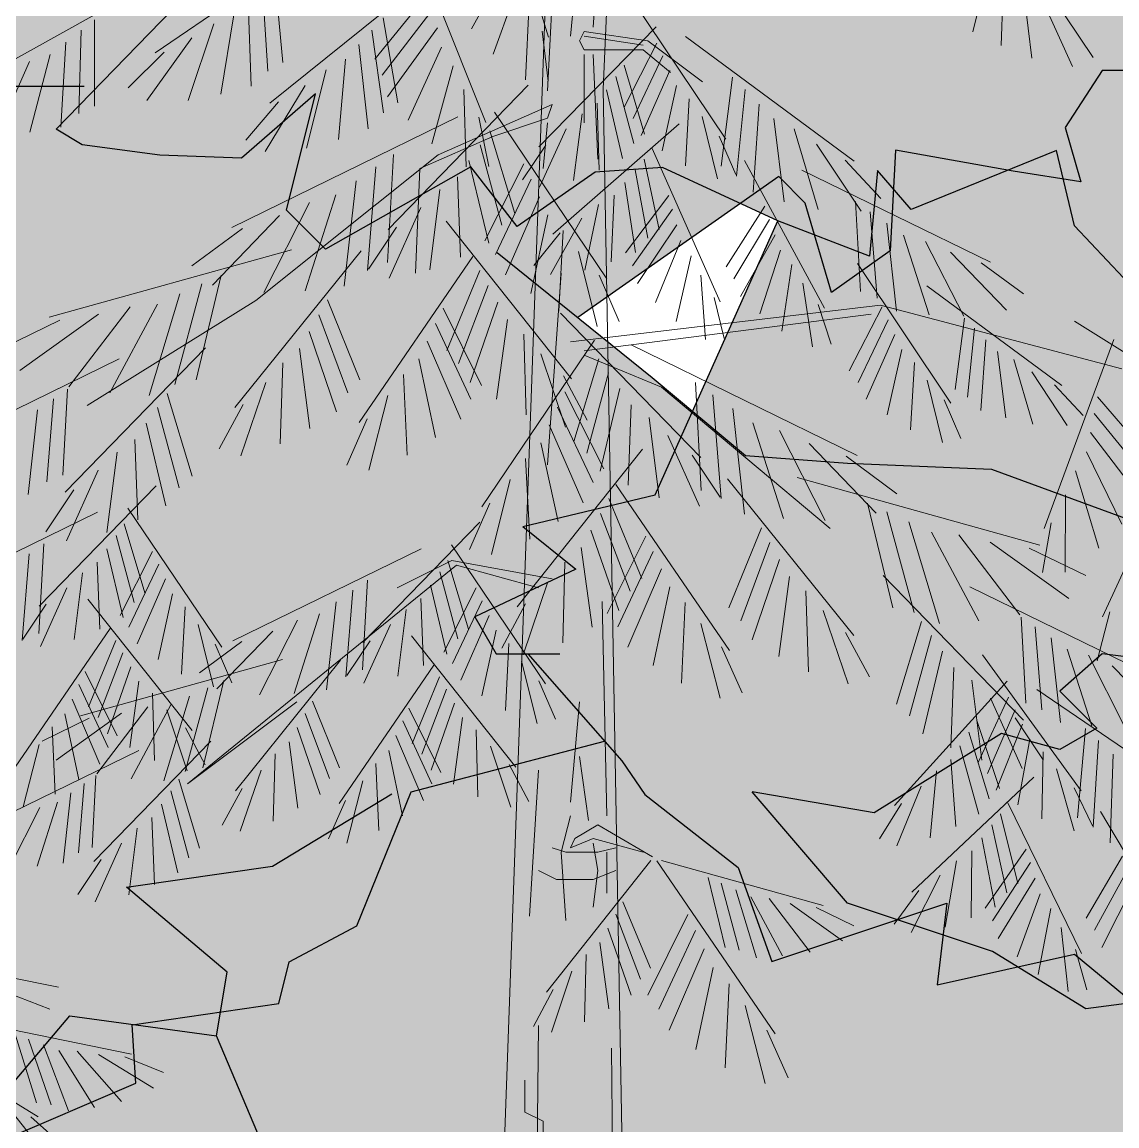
# Model space of a CAD drawing. Header units: millimetres. Extents: x 2403 to 72627, y 1744 to 50777.
# Drawn here: x 26409 to 29460, y 30513 to 33588 of the extents above; entities that cross this region are included whole.
import ezdxf

# ---------------------------------------------------------------- set-up
doc = ezdxf.new("R2010")
doc.units = ezdxf.units.MM
doc.layers.add('dwgmodels.com', color=250, linetype='Continuous')

# ---------------------------------------------------------------- blocks, each defined once
blk = doc.blocks.new('de7')
at = {"layer": 'dwgmodels.com', "linetype": 'Continuous', "lineweight": 0}
for p, q in [((-209.2, 39.8), (-24.2, 5194.2)), ((24.1, 3951.6), (-30.5, 2656.6)), ((-44.5, 2743.2), (-25.4, 3022.6)), ((-189.6, 2997.1), (-106.5, 2729.2)), ((-57.2, 2927.4), (-76.2, 2730.5)), ((-422.9, 2865.7), (-654.4, 2707.3)), ((-297.7, 2870.8), (-193.9, 2610.3)), ((512.2, 2851.8), (484.6, 2736.7)), ((-159.7, 2838.6), (-214.1, 2740.7)), ((528, 2829.3), (523.8, 2717.3)), ((-487.8, 2813.7), (-476.8, 2694)), ((-669.6, 2799), (-914.7, 2662.7)), ((-276.3, 2813.2), (-494.7, 2637.2)), ((-145.6, 2811.4), (-183.7, 2705.6)), ((552.8, 2811.4), (566.7, 2699.8)), ((-505.1, 2797.5), (-497.7, 2681.7)), ((-272.8, 2791.5), (-348.7, 2698.3)), ((579, 2786.3), (623.1, 2688.2)), ((-524.8, 2779), (-520.7, 2660.7)), ((-267.5, 2768.4), (-338.3, 2676.4)), ((-133.6, 2777.2), (-138.6, 2669.7)), ((-108, 2654.3), (-101.6, 2781.3)), ((10.4, 2781.2), (140.2, 2586.9)), ((-739.1, 2753.2), (-739.1, 2633)), ((-544.8, 2760.1), (-562.9, 2649.5)), ((-336.9, 2756.2), (-316.6, 2637.8)), ((613.1, 2759), (652.1, 2700.6)), ((-757.8, 2738.7), (-761, 2622.7)), ((-572.7, 2747.5), (-608.5, 2640.9)), ((-352.9, 2738.8), (-336.4, 2623.9)), ((-261.5, 2742), (-330.9, 2646.1)), ((43.3, 2743.3), (-120.2, 2576.3)), ((-115.6, 2737.4), (-107.2, 2667.8)), ((-57.2, 2736.8), (-63.5, 2724.1)), ((31.7, 2724.1), (-57.2, 2736.8)), ((-779.1, 2722.1), (-785.9, 2603.9)), ((-603.4, 2728.1), (-666.1, 2640.7)), ((-63.5, 2724.1), (-57.2, 2711.5)), ((-57.2, 2730.5), (25.4, 2717.8)), ((108, 2667), (31.7, 2724.1)), ((84.2, 2730.1), (319.2, 2556.5)), ((-642.2, 2708.1), (-692, 2658.7)), ((-371.1, 2718.8), (-357.8, 2601.2)), ((-255.5, 2715.2), (-302, 2613.3)), ((-57.2, 2711.5), (25.4, 2711.5)), ((44.4, 2720.8), (-1.3, 2631.7)), ((25.4, 2711.5), (63.5, 2679.7)), ((-829.7, 2695.1), (-875.2, 2592.3)), ((-800.7, 2705.1), (-829, 2596.7)), ((-389.5, 2698.4), (-399, 2586.7)), ((-57.2, 2705.1), (-57.2, 2609.8)), ((-44.5, 2705.1), (-38.1, 2559.1)), ((52.8, 2703), (11.1, 2615.7)), ((-416.4, 2683.6), (-443.8, 2574.6)), ((-239.3, 2689.2), (-269, 2580.7)), ((-1.3, 2690.2), (27.1, 2594.2)), ((62.3, 2682.5), (22.4, 2592.3)), ((-445.4, 2661.9), (-501.2, 2569.9)), ((-134.9, 2662.4), (-330.2, 2461.1)), ((-12.8, 2674.2), (12.1, 2580.8)), ((71.8, 2661.7), (51.6, 2570.6)), ((149.8, 2673.5), (133.8, 2549.3)), ((-224.6, 2656), (-221.3, 2548.5)), ((-30.5, 2656.6), (3.3, 766.5)), ((-25.9, 2655.9), (-3.4, 2559.9)), ((167.2, 2656), (155.1, 2535.7)), ((-482.6, 2638.9), (-528.4, 2585.8)), ((-260.4, 2565.4), (-101.6, 2635.3)), ((-101.6, 2635.3), (-108, 2616.2)), ((-39.1, 2637.2), (-36.1, 2543.9)), ((89.5, 2643.3), (84.2, 2549.7)), ((187, 2636), (178.3, 2513)), ((-233.1, 2618), (-548, 2464)), ((-203.6, 2617.7), (-189.8, 2548.9)), ((-108, 2616.2), (-184.2, 2590.8)), ((-182, 2624.7), (-25.2, 2392.3)), ((-59.9, 2622.4), (-72, 2529.4)), ((107.2, 2618.8), (128.6, 2531.8)), ((207.1, 2615.6), (221.8, 2499.8)), ((-188.2, 2598.5), (-153.5, 2483.4)), ((-81.9, 2601.6), (-119, 2520)), ((-108, 2609.8), (-114.3, 2546.3)), ((75.4, 2608.6), (-100.6, 2454.9)), ((235.6, 2601.4), (269, 2489.1)), ((-184.2, 2590.8), (-285.8, 2546.3)), ((131, 2591.3), (154.2, 2537.6)), ((-201.9, 2579.2), (-171.5, 2467.2)), ((-110.3, 2578.9), (-143, 2530.5)), ((37.6, 2574), (132.6, 2360.4)), ((266.8, 2580.1), (328.9, 2486.8)), ((-514.3, 2362.2), (-260.4, 2565.4)), ((-322.8, 2565.5), (-330.8, 2415.4)), ((-217.5, 2557.1), (-189.9, 2442)), ((-140.8, 2552.5), (-195.2, 2445.3)), ((26.8, 2559.2), (47.6, 2461.2)), ((166.3, 2557.1), (277.7, 2351.6)), ((306.5, 2557.8), (356.5, 2504.5)), ((-347.1, 2548.6), (-358.8, 2404)), ((-285.8, 2546.3), (-292.1, 2400.3)), ((14.1, 2544.1), (31.6, 2449)), ((246.2, 2543.7), (508.9, 2415.8)), ((-374.8, 2529.2), (-391.1, 2382.2)), ((-233.3, 2534.6), (-229.1, 2422.7)), ((-130.7, 2531.1), (-180.3, 2426.2)), ((-0.4, 2526.8), (14.6, 2429.3)), ((-402.9, 2509.5), (-445.4, 2376)), ((-258.2, 2516.8), (-272.1, 2405.2)), ((-119.2, 2506.6), (-166.6, 2398.1)), ((-15.1, 2509.2), (-19.3, 2416)), ((60.9, 2508.7), (0.8, 2428.6)), ((-439.7, 2498.9), (-503.4, 2373.6)), ((-284.4, 2491.7), (-328.5, 2393.6)), ((-36.9, 2496.1), (-56.2, 2404.4)), ((194.7, 2493.8), (141, 2409.3)), ((321, 2500), (327.9, 2375)), ((-481.2, 2480.5), (-574.6, 2383.8)), ((-107.6, 2481.7), (-131.5, 2372.2)), ((-60.4, 2477.1), (-103.8, 2398.6)), ((66.2, 2489.6), (10.2, 2410.7)), ((201.4, 2475.3), (151.7, 2392.3)), ((341.3, 2486), (351.3, 2365.5)), ((-532.8, 2462.8), (-603.3, 2410.7)), ((-318.4, 2464.3), (-357.4, 2406)), ((-249.1, 2472.7), (-74.5, 2253.2)), ((72, 2467.9), (17.4, 2385.8)), ((364.4, 2469.9), (378.2, 2347.4)), ((-90.6, 2456.7), (-127, 2410.9)), ((-86.3, 2459.7), (-92.2, 2347.4)), ((77.9, 2445.8), (42.5, 2359.4)), ((208.9, 2454), (160.8, 2367.9)), ((387.9, 2453.4), (423.4, 2342.3)), ((418.6, 2444.7), (471.8, 2340.3)), ((-464.7, 2433.1), (-802.4, 2339)), ((-367.5, 2431.6), (-543.4, 2213.2)), ((-64.9, 2430.4), (-38.8, 2326)), ((216.5, 2432.4), (187.9, 2343.6)), ((453.1, 2429.5), (531.1, 2349)), ((-211.9, 2423.7), (-370.3, 2192.2)), ((92.2, 2424.6), (71.1, 2333.3)), ((323.9, 2413.8), (453.7, 2219.5)), ((496.2, 2414.7), (555, 2371.4)), ((-202.4, 2403.9), (-248.2, 2292.7)), ((-108, 2133.6), (-88.9, 2400.3)), ((232.4, 2412.5), (218.4, 2319.8)), ((-589.5, 2385.6), (-627.3, 2245.5)), ((-562.5, 2397.7), (-597.6, 2251.7)), ((-190.6, 2383.3), (-231.9, 2274.8)), ((-36.2, 2397.5), (-8.1, 2333.2)), ((105.5, 2397.5), (111.8, 2308)), ((247.8, 2386.5), (261.1, 2297.8)), ((-620.2, 2371.6), (-663, 2229.9)), ((420.3, 2382.9), (608.2, 2244.1)), ((-689.5, 2353.6), (-774.9, 2241.9)), ((-749.3, 2216.2), (-514.3, 2362.2)), ((-651.4, 2357.2), (-717.5, 2233.7)), ((-414.6, 2363.1), (-369.5, 2251.7)), ((-177.2, 2359.8), (-216, 2248)), ((355.6, 2355.8), (-76.2, 2305)), ((124.3, 2366.3), (138, 2309.5)), ((268.9, 2356.8), (287.1, 2301.3)), ((357.9, 2353.5), (312.3, 2264.3)), ((692.1, 2267), (355.6, 2355.8)), ((-733.6, 2343.1), (-843.1, 2264.9)), ((-426.5, 2342.6), (-386, 2233.9)), ((-253.6, 2351.7), (-199.9, 2244.1)), ((-89.9, 2344.9), (105.4, 2143.6)), ((-57.2, 2292.4), (342.9, 2343.1)), ((472.7, 2337.7), (459.9, 2238.3)), ((-787.6, 2335), (-866.5, 2296.6)), ((-263.9, 2330.3), (-214.9, 2225.1)), ((-163.7, 2335.9), (-179, 2224.9)), ((366.3, 2335.6), (324.6, 2248.3)), ((486.7, 2323.7), (477, 2227.5)), ((626.2, 2333.4), (863.9, 2184.5)), ((-440, 2319.2), (-402, 2207.1)), ((-42.7, 2307.2), (-199.6, 2074.8)), ((-140.8, 2315.6), (-137.9, 2203.2)), ((375.8, 2315.1), (335.9, 2224.9)), ((502.5, 2307.6), (495.5, 2209.3)), ((681, 2308.1), (584, 2045)), ((-584.5, 2296.6), (-779.8, 2095.4)), ((-453.7, 2295.4), (-439.2, 2184.2)), ((-275.5, 2305.9), (-228.8, 2197.2)), ((8.3, 2300.5), (323.2, 2146.5)), ((385.3, 2294.3), (365.1, 2203.2)), ((518.6, 2291.3), (530.3, 2198.7)), ((-704.9, 2281), (-956.8, 2157.8)), ((-287.2, 2281.1), (-264.1, 2171.4)), ((-117.2, 2288.1), (-82.9, 2186.1)), ((-36.6, 2281), (-71.3, 2165.9)), ((50.8, 2241.5), (-57.2, 2286)), ((403, 2275.9), (397.7, 2182.4)), ((541.4, 2280), (568.1, 2190.1)), ((-476.8, 2275.3), (-480.4, 2162.8)), ((-22.9, 2261.7), (-53.2, 2149.7)), ((566.4, 2262.9), (616, 2188.3)), ((-500.6, 2247.9), (-535.4, 2146.1)), ((-308.7, 2259.2), (-303.5, 2146.9)), ((-86, 2257.5), (-52.9, 2195.6)), ((98, 2248), (106, 2097.9)), ((420.7, 2251.4), (442.1, 2164.4)), ((598.1, 2245.1), (638.1, 2202.4)), ((-776.7, 2239), (-783.1, 2118.9)), ((-637.7, 2232.7), (-603.1, 2117.6)), ((-330.3, 2230.1), (-357.1, 2125.9)), ((-84, 2235), (-29.6, 2127.8)), ((-7.3, 2239.6), (-34.8, 2124.5)), ((285.8, 2044.7), (50.8, 2241.5)), ((122.3, 2231.1), (134, 2086.5)), ((-796.1, 2225.5), (-805.5, 2109.8)), ((-532, 2217.5), (-565.4, 2155.8)), ((8.5, 2217.1), (4.3, 2105.2)), ((444.5, 2223.9), (467.7, 2170.2)), ((658.2, 2228.1), (736.5, 2136.9)), ((-818.3, 2210), (-831.3, 2092.3)), ((-651.5, 2213.4), (-621.1, 2101.4)), ((-94.1, 2213.6), (-44.5, 2108.7)), ((33.4, 2199.3), (47.3, 2087.7)), ((150, 2211.7), (166.3, 2064.7)), ((653.5, 2204.9), (726.6, 2114.8)), ((-667.1, 2191.4), (-639.5, 2076.3)), ((-359.2, 2197.3), (-387.7, 2133.2)), ((-105.6, 2189.1), (-58.2, 2080.6)), ((178.1, 2192), (220.6, 2058.5)), ((-682.9, 2168.9), (-678.7, 2056.9)), ((59.6, 2174.2), (103.7, 2076.1)), ((214.9, 2181.4), (278.6, 2056.1)), ((648.1, 2178.4), (720, 2084.4)), ((782.3, 2176.4), (665.1, 1921.6)), ((24.3, 2155.2), (-150.2, 1935.7)), ((-117.2, 2164.2), (-93.3, 2054.7)), ((256.4, 2163), (349.8, 2066.3)), ((-707.7, 2151), (-721.7, 2039.4)), ((-138.5, 2142.2), (-132.6, 2029.9)), ((93.6, 2146.8), (132.6, 2088.5)), ((308, 2145.3), (378.6, 2093.2)), ((642.8, 2151.4), (692, 2050.8)), ((-733.9, 2125.9), (-778.1, 2027.8)), ((627.3, 2125), (659.8, 2017.3)), ((-159.9, 2112.9), (-186, 2008.5)), ((142.7, 2114.1), (318.6, 1895.7)), ((239.9, 2115.6), (577.6, 2021.5)), ((-653.2, 2104.4), (-816, 1936.7)), ((-768, 2098.6), (-807, 2040.2)), ((-12.8, 2106.2), (145.5, 1874.7)), ((613.6, 2091.5), (613, 1983.9)), ((-188.6, 2080), (-216.7, 2015.7)), ((-22.4, 2086.4), (23.4, 1975.2)), ((337.7, 2080.2), (372.8, 1934.2)), ((-735.1, 2067.4), (-997.5, 1939.1)), ((-692.5, 2073), (-561.8, 1879.3)), ((-34.2, 2065.8), (7.1, 1957.3)), ((364.7, 2068.1), (402.5, 1928)), ((-697.6, 2051.1), (-668.8, 1955.2)), ((-202.4, 2053.6), (-365.1, 1885.9)), ((189.9, 2045.6), (144.7, 1934.2)), ((395.4, 2054.1), (438.2, 1912.4)), ((593.5, 2052.7), (581.5, 1983.5)), ((-709.1, 2035), (-683.8, 1941.7)), ((-47.5, 2042.3), (-8.8, 1930.5)), ((28.8, 2034.2), (-24.9, 1926.6)), ((426.7, 2039.7), (492.7, 1916.2)), ((464.7, 2036.1), (550.1, 1924.4)), ((-809.8, 2023.6), (-816.5, 1898.6)), ((-722.1, 2016.6), (-699.1, 1920.7)), ((-284.2, 2016.6), (-546.6, 1888.3)), ((-241.7, 2022.2), (-110.9, 1828.5)), ((-61.1, 2018.4), (-45.8, 1907.4)), ((201.8, 2025.1), (161.2, 1916.4)), ((508.8, 2025.6), (618.3, 1947.4)), ((562.8, 2017.5), (641.7, 1979.1)), ((-830.1, 2009.5), (-839.8, 1889)), ((-658.2, 2012.8), (-703.5, 1923.4)), ((-317.5, 1962.1), (-241.3, 2000.2)), ((-246.8, 2000.3), (-217.9, 1904.4)), ((-241.3, 2000.2), (-101.6, 1974.9)), ((39.1, 2012.8), (-9.9, 1907.6)), ((215.3, 2001.7), (177.2, 1889.6)), ((-735.2, 1997.9), (-731.7, 1904.6)), ((-649.7, 1994.9), (-691.1, 1907.5)), ((-235, 1993.9), (-609.6, 1689.1)), ((-258.2, 1984.2), (-232.9, 1890.9)), ((-120.7, 1962.1), (-235, 1993.9)), ((-84, 1998.1), (-86.9, 1885.7)), ((50.7, 1988.4), (4, 1879.7)), ((-755.9, 1983), (-767.6, 1890)), ((-640.2, 1974.5), (-679.7, 1884.2)), ((-359, 1972.8), (-365.6, 1847.8)), ((-107.6, 1970.6), (-141.8, 1868.6)), ((228.9, 1977.9), (214.4, 1866.7)), ((359.7, 1979.1), (555, 1777.9)), ((-777.8, 1962.1), (-814.5, 1880.3)), ((-630.5, 1953.8), (-650.4, 1862.5)), ((-379.2, 1958.7), (-389, 1838.2)), ((-271.2, 1965.8), (-248.2, 1869.9)), ((-207.3, 1962), (-252.6, 1872.6)), ((62.5, 1963.6), (39.3, 1853.9)), ((252, 1957.8), (255.6, 1845.3)), ((480.1, 1963.5), (732.1, 1840.3)), ((-806.2, 1939.3), (-838.7, 1890.7)), ((-748.4, 1946.3), (-602.9, 1763.3)), ((-402.3, 1942.6), (-415.9, 1820)), ((-284.4, 1947.1), (-280.9, 1853.8)), ((-198.9, 1944.1), (-240.2, 1856.7)), ((-138.8, 1940), (-171.9, 1878.1)), ((-31.8, 1943.1), (-25.4, 1644.6)), ((83.9, 1941.7), (78.7, 1829.4)), ((-612.7, 1935.5), (-617.7, 1841.9)), ((-425.7, 1926.1), (-461.1, 1814.9)), ((-305.1, 1932.2), (-316.7, 1839.2)), ((-189.3, 1923.7), (-228.8, 1833.4)), ((275.8, 1930.4), (310.6, 1828.6)), ((675.2, 1928.6), (657.8, 1860.6)), ((-594.9, 1911), (-573.1, 1824.1)), ((-456.4, 1917.3), (-509.4, 1812.9)), ((-326.9, 1911.3), (-363.7, 1829.5)), ((105.5, 1912.6), (132.3, 1808.4)), ((413, 1915.2), (378.3, 1800.1)), ((551.9, 1921.5), (558.3, 1801.4)), ((571.3, 1908), (580.7, 1792.3)), ((-717.4, 1905.4), (-849.4, 1712.5)), ((-490.9, 1902), (-568.8, 1821.4)), ((-297.5, 1895.5), (-152.1, 1712.5)), ((-179.7, 1903), (-199.5, 1811.7)), ((307.2, 1900), (340.6, 1838.3)), ((426.7, 1895.9), (396.3, 1783.9)), ((593.5, 1892.5), (606.5, 1774.8)), ((-709.5, 1888.9), (-747.6, 1796.3)), ((-534, 1887.2), (-592.7, 1843.8)), ((-571, 1883.6), (-547.6, 1830)), ((-355.3, 1888.5), (-387.8, 1839.9)), ((-161.9, 1884.7), (-166.8, 1791.1)), ((134.4, 1879.8), (162.9, 1815.7)), ((616, 1876.7), (650, 1769.9)), ((-477.2, 1862.5), (-758.6, 1784.1)), ((-699.6, 1871.8), (-734, 1781.4)), ((-396.2, 1861.3), (-542.8, 1679.3)), ((442.3, 1873.9), (414.7, 1758.8)), ((498, 1868.7), (635.1, 1679.4)), ((645.4, 1868.2), (696.3, 1768)), ((-752.1, 1845.4), (-707.4, 1755.8)), ((-688.5, 1852.2), (-720.8, 1759)), ((-266.6, 1854.6), (-398.5, 1661.7)), ((-144.1, 1860.2), (-122.3, 1773.3)), ((458.1, 1851.4), (453.9, 1739.4)), ((678.6, 1853.5), (753.3, 1776.1)), ((-677.3, 1832.3), (-689.9, 1739.7)), ((-558.7, 1833), (-588, 1711.3)), ((-258.6, 1838.1), (-296.8, 1745.5)), ((-120.1, 1832.8), (-96.7, 1779.2)), ((532.4, 1832.1), (375.3, 1659)), ((482.9, 1833.5), (496.9, 1721.9)), ((-760.7, 1827.6), (-719.9, 1739.9)), ((-658.1, 1815.4), (-655.7, 1721.7)), ((-581.2, 1822.9), (-612.7, 1706.2)), ((-248.8, 1821), (-283.2, 1730.6)), ((573.7, 1820.4), (815.1, 1655.8)), ((-770.4, 1807.3), (-731.5, 1716.7)), ((-632.8, 1799.3), (-687.9, 1696.3)), ((-606.8, 1811.2), (-642.5, 1693.2)), ((-609.6, 1689.1), (-457.2, 1803.4)), ((-435.5, 1804.2), (-397.9, 1711.3)), ((-237.7, 1801.4), (-270, 1708.2)), ((-63.5, 1803.4), (-76.2, 1663.7)), ((534.3, 1809.7), (492, 1718.9)), ((509.2, 1808.4), (553.3, 1710.3)), ((-701.3, 1787.4), (-792.5, 1722.3)), ((-780.2, 1786.6), (-760.9, 1695.2)), ((-664.6, 1796.2), (-735.7, 1703.2)), ((-638.4, 1792.4), (-609.9, 1707.4)), ((-445.4, 1787.1), (-411.6, 1696.5)), ((-301.3, 1794.6), (-256.6, 1705)), ((543.4, 1792.1), (505, 1703.4)), ((-746.3, 1780.7), (-812, 1748.7)), ((-798.1, 1768.4), (-793.7, 1674.8)), ((-309.8, 1776.8), (-269.1, 1689.1)), ((-226.4, 1781.5), (-239.1, 1688.9)), ((489.8, 1777.4), (521.8, 1682.5)), ((553.6, 1772.1), (517.1, 1680.4)), ((543.2, 1781.1), (582.2, 1722.7)), ((-612.5, 1767), (-584.9, 1715.4)), ((-456.7, 1767.6), (-424.9, 1674.2)), ((-319.5, 1756.5), (-280.6, 1665.9)), ((-207.3, 1764.6), (-204.9, 1670.9)), ((478.9, 1760.9), (507.3, 1668.5)), ((641.4, 1766.4), (630.1, 1641.7)), ((-816, 1744.1), (-838.4, 1657.3)), ((-577, 1748.8), (-739.8, 1581.1)), ((-468, 1747.7), (-455.9, 1655.1)), ((-187.6, 1741.6), (-159.1, 1656.6)), ((466.5, 1742.1), (492.6, 1647)), ((563.9, 1751.6), (547.1, 1659.8)), ((659.5, 1749.5), (651.9, 1628.9)), ((-677.4, 1735.8), (-887.3, 1633.1)), ((-487.3, 1730.9), (-490.3, 1637.3)), ((-329.3, 1735.8), (-310, 1644.4)), ((-50.8, 1638.3), (-63.5, 1727.2)), ((454, 1722.9), (460.6, 1629.8)), ((582.3, 1733.9), (580.5, 1640.2)), ((680, 1730.3), (675.9, 1607)), ((-507.1, 1708.1), (-536.2, 1623.3)), ((-347.2, 1717.6), (-342.9, 1624)), ((-161.6, 1716.2), (-134.1, 1664.6)), ((-120.7, 1708.1), (-133.3, 1505)), ((433.8, 1707.4), (425.2, 1614)), ((600.9, 1710.1), (625.6, 1623.9)), ((-737.2, 1700.7), (-742.5, 1600.7)), ((-621.4, 1695.5), (-592.6, 1599.6)), ((-365.2, 1693.3), (-387.5, 1606.5)), ((569.6, 1698.6), (399.4, 1538.4)), ((-771.9, 1676.5), (-782.7, 1578.5)), ((-753.4, 1689.4), (-761.2, 1593.1)), ((-632.9, 1679.4), (-607.6, 1586.1)), ((-533.3, 1682.8), (-561.1, 1631.4)), ((412.6, 1685.8), (378.6, 1602.8)), ((625.8, 1683.5), (650.9, 1630.7)), ((-790.6, 1663.4), (-818.9, 1574.4)), ((-645.9, 1661), (-622.9, 1565.1)), ((-389.3, 1666), (-413, 1612.6)), ((385, 1662), (354.2, 1612.4)), ((533.1, 1662.6), (636, 1452.8)), ((-815.1, 1656.4), (-857.6, 1572.8)), ((522.8, 1647.5), (547.3, 1550.3)), ((662.3, 1650.7), (781.3, 1449.5)), ((-659, 1642.3), (-655.5, 1549)), ((-76.2, 1644.6), (-88.9, 1593.8)), ((-38.1, 1631.9), (-69.9, 1612.9)), ((38.1, 1587.5), (-38.1, 1631.9)), ((510.7, 1631.9), (531.7, 1537.5)), ((-679.7, 1627.4), (-691.4, 1534.4)), ((-701.6, 1606.5), (-738.3, 1524.7)), ((-82.6, 1593.8), (-101.6, 1600.2)), ((-69.9, 1612.9), (-76.2, 1600.2)), ((-76.2, 1600.2), (-44.5, 1612.9)), ((-44.5, 1612.9), (25.4, 1593.8)), ((-44.5, 1606.5), (-38.1, 1568.4)), ((-12.7, 1600.2), (-38.1, 1593.8)), ((496.8, 1614.1), (515.5, 1517.3)), ((-730, 1583.7), (-762.5, 1535.1)), ((-88.9, 1593.8), (-82.6, 1498.6)), ((-38.1, 1593.8), (-82.6, 1593.8)), ((-25.4, 1593.8), (-25.4, 1536.7)), ((482.8, 1596), (482.1, 1502.6)), ((558.8, 1598.3), (501.7, 1516)), ((693, 1588.5), (642.5, 1502)), ((-95.3, 1555.7), (-120.7, 1568.4)), ((35.9, 1582.2), (-109.5, 1399.2)), ((-12.7, 1568.4), (-44.5, 1555.7)), ((-38.1, 1568.4), (-44.5, 1517.6)), ((44.1, 1582), (209, 1340.9)), ((50.8, 1582.4), (275.9, 1519.6)), ((461.5, 1582), (445.7, 1489.6)), ((564.8, 1579.5), (511.8, 1498.5)), ((700.4, 1570.2), (654, 1485.4)), ((-44.5, 1555.7), (-95.3, 1555.7)), ((115.9, 1558.8), (139.4, 1461.4)), ((438.7, 1562.1), (398.3, 1482.1)), ((571.4, 1557.9), (519.9, 1473.8)), ((133.9, 1550.7), (159.1, 1457.3)), ((154.4, 1541.3), (183, 1446.9)), ((409.4, 1540.6), (374.7, 1493.5)), ((708.7, 1549.3), (664, 1461.4)), ((-3, 1524.8), (35.2, 1432.2)), ((175.3, 1531.8), (219.3, 1449.5)), ((200.6, 1529.4), (257.6, 1454.9)), ((230, 1522.3), (303, 1470.3)), ((578.2, 1536), (546, 1448.4)), ((-12.8, 1507.7), (21.6, 1417.3)), ((87.5, 1507), (31.6, 1395)), ((266.1, 1517), (318.6, 1491.4)), ((593.2, 1515.5), (575.5, 1423.4)), ((-23.9, 1488.1), (8.4, 1394.9)), ((98.2, 1484.8), (47.2, 1375.2)), ((607.6, 1488.9), (617.2, 1399.7)), ((-35.2, 1468.1), (-22.5, 1375.6)), ((-54.3, 1451.3), (-56.7, 1357.6)), ((110.3, 1459.3), (61.6, 1346.1)), ((627.5, 1458.4), (643.4, 1402.1)), ((122.5, 1433.5), (98.4, 1319.3)), ((-74, 1428.3), (-102.5, 1343.3)), ((1887.8, 1415.7), (1992.4, 1375.3)), ((1933.1, 1420.4), (2004.7, 1405.8)), ((-100, 1402.8), (-127.5, 1351.3)), ((144.9, 1410.7), (139.5, 1293.7)), ((167.3, 1380.3), (195.3, 1271.8)), ((1877.5, 1359.7), (2106.4, 1312.5)), ((-120.7, 1352.5), (-127, 673.1)), ((197.5, 1346.2), (227.2, 1279.5)), ((1777.1, 1347.3), (1976.4, 1225.4)), ((1944.2, 1340.6), (1974.2, 1245.1)), ((1962.7, 1333.7), (1994.2, 1242.3)), ((1983.8, 1325.8), (2018.7, 1233.6)), ((-19.1, 1320.8), (-12.7, 762)), ((2005.2, 1317.7), (2054.7, 1238.6)), ((2030.7, 1317), (2092.6, 1246.7)), ((2060.5, 1312), (2136.9, 1265.1)), ((2096.8, 1309.1), (2151, 1287.2)), ((-139.7, 1276.3), (-139.7, 1231.9)), ((-139.7, 1231.9), (-114.3, 1219.2)), ((1933.1, 1240.5), (1989, 1170.5)), ((-114.3, 1219.2), (-114.3, 1104.9)), ((1966.3, 1225.5), (2009.8, 1186.5))]:
    blk.add_line(p, q, dxfattribs=at)
blk = doc.blocks.new('Pine 1 Elev_130')
h = blk.add_hatch(color=256)
h.dxf.hatch_style = 1
h.set_gradient(color1=(0, 127, 31), one_color=1, tint=1, name='SPHERICAL')
h.paths.add_polyline_path([(450.3, 2550.3), (391.1, 2573.1), (383.9, 2687.4), (320.7, 2644), (185.2, 2686.8), (128.6, 2653.1), (100.4, 2681.4), (89.2, 2473.5), (-53.3, 2274.3), (-33.6, 3012.8), (109.7, 2930), (69.8, 2822.7), (123.4, 2785.8), (100.4, 2681.4), (128.6, 2653.1), (185.2, 2686.8), (320.7, 2644), (383.9, 2687.4), (391.1, 2573.1), (450.3, 2550.3), (543.8, 2626.3), (667.9, 2583.5), (707.6, 2629.6), (837.3, 2540.6), (862.9, 2616.8), (939.1, 2596.8), (984.5, 2644.6), (1035.2, 2597.9), (1071.6, 2508.8), (1216.2, 2502.4), (1173.7, 2621.4), (1233.5, 2589.1), (1193, 2681.6), (1306.4, 2618.2), (1405.7, 2736.5), (1307, 2796.1), (1230.7, 2776.6), (1177, 2776.8), (1143.4, 2853.2), (1105.3, 2871.7), (1062.2, 2870.6), (1025.2, 3003.3), (1118.4, 2991.7), (1192, 3050.8), (1166.7, 3096), (1059.4, 3099.2), (980.4, 3127.7), (875.9, 3128), (672.7, 3188), (613.5, 3224.9), (511.8, 3236.6), (472.4, 3281.9), (424.7, 3355.5), (399.6, 3468.6), (520.9, 3408.9), (591.3, 3340.8), (631, 3405.7), (738.2, 3337.5), (870.8, 3299), (933.2, 3368), (1045.9, 3297), (1122.4, 3367.4), (1238.3, 3375.5), (1244.3, 3480), (1388.5, 3538.8), (1309.7, 3612.5), (1256.1, 3643.8), (1114.8, 3616), (1146.1, 3692.1), (1123.6, 3726.1), (925.8, 3718.3), (736.7, 3766.9), (559, 3852.2), (376.1, 4076), (181.7, 4270.9), (71.9, 4294), (-211.3, 4583), (-418, 4389.3), (-598.5, 4288.2), (-627.4, 4236.2), (-818.1, 4195.8), (-968.4, 4224.7), (-1043.5, 4236.2), (-1130.2, 4166.9), (-1159.1, 4103.3), (-1037.8, 4190), (-985.7, 4161.1), (-1014.6, 4097.5), (-945.3, 4138), (-893.3, 4109.1), (-760.4, 4103.3), (-748.8, 4010.8), (-673.7, 4010.8), (-679.4, 3941.5), (-604.1, 3866.1), (-712.3, 3797), (-1034.5, 3758.5), (-1268.9, 3764.9), (-1435.5, 3782.4), (-1514.7, 3762.9), (-1466.8, 3726), (-1387.8, 3683.4), (-1393.6, 3635.4), (-1429.7, 3558.9), (-1352.9, 3568.9), (-1309, 3618.2), (-1286.3, 3629.4), (-1272.4, 3550.2), (-1233, 3527.5), (-1108.5, 3589.3), (-1094.5, 3535.5), (-1162.7, 3434.1), (-1145.8, 3394.5), (-1038.2, 3470.4), (-947.8, 3472.9), (-891.4, 3447.3), (-919.9, 3365.5), (-894.7, 3320.2), (-722.1, 3352.1), (-640.2, 3395.7), (-580.9, 3392.6), (-422.7, 3392.1), (-366, 3442.8), (-320.9, 3408.7), (-291.7, 3413.1), (-314.4, 3254.8), (-423.6, 3104), (-672.5, 3008.7), (-878.7, 3003.8), (-893, 2950.1), (-1076.9, 2871.6), (-1204, 2880.5), (-1239.4, 2846.7), (-1393.5, 2813.3), (-1447.2, 2782.4), (-1289.2, 2733.9), (-1346, 2652.2), (-1258.4, 2661.8), (-1224.5, 2637.6), (-1118.7, 2652.7), (-1103.2, 2593.5), (-1029.9, 2552.3), (-991.3, 2435.1), (-1231, 2380.6), (-1445.8, 2358.7), (-1660.3, 2398.9), (-1683, 2376.4), (-1612.7, 2277.3), (-1498.5, 2212), (-1367.1, 2234.2), (-1361.6, 2200.2), (-1523.1, 2034.1), (-1494.9, 2017.1), (-1410.2, 2005.5), (-1321.2, 2002.4), (-1240.5, 2072.7), (-1272, 1945.7), (-1229.7, 1903.2), (-1071.3, 1993.1), (-1020.6, 1928), (-935.7, 1987), (-862.2, 1992.4), (-736.5, 1934.2), (-870.2, 1635.5), (-1014.6, 1600.9), (-956.8, 1554.6), (-1066.7, 1502.6), (-1043.5, 1462.2), (-1008.9, 1462.2), (-906.7, 1345.7), (-881.4, 1308.9), (-779.9, 1229.4), (-743, 1127), (-552.3, 1190.5), (-562.8, 1101.6), (-413, 1135), (-326.9, 1063.4), (-202.8, 1077.9), (-222.9, 959.4), (-40.9, 896.5), (66.7, 973.9), (106.2, 958.2), (154.4, 1011.7), (227.8, 997.4), (287.3, 1067.8), (447.5, 1046.1), (507.1, 904.7), (399.5, 813.2), (499.5, 682), (579.9, 688.3), (614, 770.1), (822.8, 684.7), (884.8, 632.3), (955.7, 722.4), (1133.8, 771.3), (1424.2, 728.2), (1470.1, 795.6), (1382.7, 860.9), (1594.6, 874.3), (1512.8, 900), (1710.6, 933.3), (1586.4, 959.1), (1578, 984.5), (1747.8, 1077.2), (1714, 1111.2), (1612.3, 1103.1), (1394.7, 1075.5), (1293.2, 1138), (1135.2, 1190.5), (1031.2, 1311.9), (1164.1, 1288.8), (1302.8, 1375.5), (1366.4, 1358.1), (1406.9, 1381.3), (1366.4, 1421.7), (1412.7, 1462.2), (1505.1, 1450.6), (1516.7, 1485.3), (1487.8, 1537.3), (1580.2, 1577.7), (1614, 1637), (1568.7, 1658.7), (1455.7, 1603.6), (1292.1, 1663.4), (1135.2, 1670.2), (1023.8, 1678.4), (922.3, 1763.5), (841, 1828.9), (1060.1, 1982.3), (1089, 1953.4), (1117.5, 1856.1), (1181.5, 1901.4), (1187.3, 2011.2), (1315.7, 1988.2), (1389.5, 1976.5), (1372.4, 2036), (1412.7, 2097.9), (1557.1, 2097.9), (1701.6, 2178.8), (1747.8, 2282.8), (1713.2, 2317.5), (1661.2, 2265.5), (1516.7, 2201.9), (1435.8, 2253.9), (1516.7, 2323.3), (1366.4, 2265.5), (1127.5, 2305.2), (1141.7, 2344.7), (1150.4, 2398.3), (961.1, 2407.4), (856.8, 2475.6), (752.3, 2459), (536.5, 2620.4)])
h = blk.add_hatch(color=256)
h.dxf.hatch_style = 1
h.set_gradient(color1=(0, 127, 31), one_color=1, tint=1, name='SPHERICAL')
h.paths.add_polyline_path([(-979.4, 706.1), (-960.1, 560.5), (-912.1, 543.4), (-841.3, 682), (-654.7, 647.1), (-621, 576.4), (-685.2, 520.1), (-525.6, 378.3), (-511.2, 488.5), (-390.5, 543.3), (-227, 569.5), (-205.5, 497), (-136.2, 682), (83.4, 670.4), (141.2, 508.6), (313.5, 420.8), (322.2, 502.7), (390.2, 559), (615.7, 411.4), (592, 497), (669.5, 439.4), (720.4, 473.2), (767.7, 241.4), (810, 229.9), (852.7, 331.5), (866.7, 277.8), (976.7, 229.4), (1095.3, 223.4), (1089, 358.3), (1180.1, 240.1), (1301.4, 183.2), (1281.8, 234.1), (1318.8, 307.4), (1445.8, 270.3), (1499.3, 323.6), (1423.5, 377.7), (1446.2, 394.6), (1601.7, 442.1), (1553.7, 453.5), (1638.7, 543.7), (1747.8, 618.4), (1576.7, 591.9), (1517.6, 648.6), (1387.4, 561.4), (1203.7, 547.9), (1158.7, 601.7), (1020.3, 599.3), (946.8, 579.8), (822.8, 684.7), (614, 770.1), (579.9, 688.3), (499.5, 682), (399.5, 813.2), (507.1, 904.7), (447.5, 1046.1), (287.3, 1067.8), (227.8, 997.4), (154.4, 1011.7), (106.2, 958.2), (66.7, 973.9), (-40.9, 896.5), (-222.9, 959.4), (-202.8, 1077.9), (-326.9, 1063.4), (-413, 1135), (-562.8, 1101.6), (-552.3, 1190.5), (-743, 1127), (-779.9, 1229.4), (-881.4, 1308.9), (-906.7, 1345.7), (-925.6, 1367.2), (-1136, 1311.9), (-1195.4, 1165.8), (-1269, 1126.5), (-1280.4, 1081.3), (-1440.1, 1057.8), (-1436.1, 994.3), (-1639.7, 907.4), (-1690.9, 819.9), (-1815.3, 783.6), (-1887.3, 734), (-1792.8, 749.7), (-1680.2, 633.5), (-1462.5, 694.9), (-1523.2, 629.9), (-1378.7, 606.8), (-1352.9, 505.3), (-1214.2, 603.7), (-1159.1, 572.2)])
for p, q in [((1164.1, 1288.8), (1031.2, 1311.9)), ((507.1, 904.7), (447.5, 1046.1))]:
    blk.add_line(p, q)
at = {"layer": 'dwgmodels.com', "linetype": 'Continuous'}
for p, q in [((-1523.1, 2034.1), (-1361.6, 2200.2)), ((1412.7, 2097.9), (1372.4, 2036)), ((1557.1, 2097.9), (1412.7, 2097.9)), ((-1240.5, 2072.7), (-1321.2, 2002.4)), ((-1272, 1945.7), (-1240.5, 2072.7)), ((303, 2080.5), (193.2, 2080.5)), ((-1494.9, 2017.1), (-1523.1, 2034.1)), ((1372.4, 2036), (1389.5, 1976.5)), ((-1410.2, 2005.5), (-1494.9, 2017.1)), ((-432.8, 2010.8), (-591.2, 1946.3)), ((-413.3, 1928.8), (-432.8, 2010.8)), ((1187.3, 2011.2), (1181.5, 1901.4)), ((1315.7, 1988.2), (1187.3, 2011.2)), ((-1321.2, 2002.4), (-1410.2, 2005.5)), ((-1071.3, 1993.1), (-1229.7, 1903.2)), ((-1020.6, 1928), (-1071.3, 1993.1)), ((-935.7, 1987), (-1020.6, 1928)), ((-862.2, 1992.4), (-935.7, 1987)), ((-736.5, 1934.2), (-862.2, 1992.4)), ((-627.8, 1988.8), (-636.6, 1895.6)), ((-591.2, 1946.3), (-627.8, 1988.8)), ((1389.5, 1976.5), (1315.7, 1988.2)), ((1060.1, 1982.3), (841, 1828.9)), ((1089, 1953.4), (1060.1, 1982.3)), ((1117.5, 1856.1), (1089, 1953.4)), ((-1229.7, 1903.2), (-1272, 1945.7)), ((-870.2, 1635.5), (-736.5, 1934.2)), ((-636.6, 1895.6), (-736.5, 1934.2)), ((-359.8, 1872.1), (-413.3, 1928.8)), ((1181.5, 1901.4), (1117.5, 1856.1)), ((753.3, 1899.6), (922.3, 1763.5)), ((922.3, 1763.5), (1023.8, 1678.4)), ((1023.8, 1678.4), (1135.2, 1670.2)), ((1135.2, 1670.2), (1292.1, 1663.4)), ((1292.1, 1663.4), (1455.7, 1603.6)), ((-1014.6, 1600.9), (-870.2, 1635.5)), ((-1014.6, 1600.9), (-956.8, 1554.6)), ((-956.8, 1554.6), (-1066.7, 1502.6)), ((-1066.7, 1502.6), (-1043.5, 1462.2)), ((-1043.5, 1462.2), (-974.2, 1462.2)), ((-1008.9, 1462.2), (-906.7, 1345.7)), ((1412.7, 1462.2), (1366.4, 1421.7)), ((1505.1, 1450.6), (1412.7, 1462.2)), ((1366.4, 1421.7), (1406.9, 1381.3)), ((1302.8, 1375.5), (1164.1, 1288.8)), ((1366.4, 1358.1), (1302.8, 1375.5)), ((1406.9, 1381.3), (1366.4, 1358.1)), ((-1136, 1311.9), (-925.6, 1367.2)), ((-906.7, 1345.7), (-881.4, 1308.9)), ((-1195.4, 1165.8), (-1136, 1311.9)), ((1135.2, 1190.5), (1031.2, 1311.9)), ((-881.4, 1308.9), (-779.9, 1229.4)), ((508.2, 1230.9), (638.4, 1309.6)), ((-779.9, 1229.4), (-743, 1127)), ((349.3, 1207.9), (508.2, 1230.9)), ((459.1, 1115.4), (349.3, 1207.9)), ((-743, 1127), (-552.3, 1190.5)), ((-552.3, 1190.5), (-562.8, 1101.6)), ((1293.2, 1138), (1135.2, 1190.5)), ((-1269, 1126.5), (-1195.4, 1165.8)), ((-562.8, 1101.6), (-413, 1135)), ((-413, 1135), (-326.9, 1063.4)), ((1394.7, 1075.5), (1293.2, 1138)), ((-1280.4, 1081.3), (-1269, 1126.5)), ((447.5, 1046.1), (459.1, 1115.4)), ((1612.3, 1103.1), (1394.7, 1075.5)), ((-1440.1, 1057.8), (-1280.4, 1081.3)), ((227.8, 997.4), (287.3, 1067.8)), ((287.3, 1067.8), (447.5, 1046.1)), ((-1436.1, 994.3), (-1440.1, 1057.8)), ((-1639.7, 907.4), (-1436.1, 994.3))]:
    blk.add_line(p, q, dxfattribs=at)

msp = doc.modelspace()

# ---------------------------------------------------------------- block references
at = {"layer": 'dwgmodels.com', "linetype": 'Continuous', "lineweight": 0, "xscale": 2.556092162598885, "yscale": 2.556092162598885, "zscale": 2.556092162598885}
for p in [(25807.7, 28090.2), (30397.6, 28090.2)]:
    msp.add_blockref('Pine 1 Elev_130', p, dxfattribs=at)
at = {"layer": 'dwgmodels.com', "xscale": 2, "yscale": 2, "zscale": 2}
for p in [(22501.7, 28087.4), (28089.4, 28087.4)]:
    msp.add_blockref('de7', p, dxfattribs=at)

doc.saveas('drawing.dxf')
